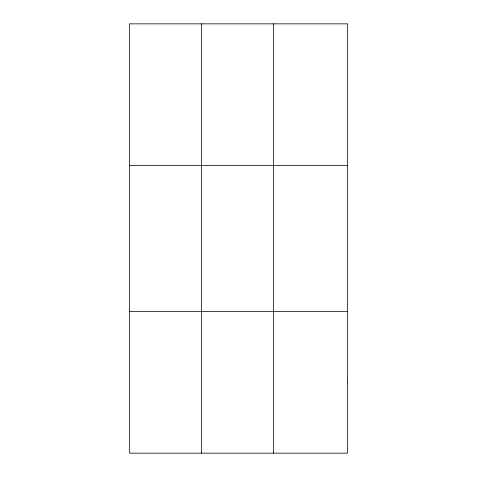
<?xml version="1.0" encoding="UTF-8"?>
<svg xmlns="http://www.w3.org/2000/svg" width="477" height="477" viewBox="0 0 477 477"><rect width="100%" height="100%" fill="white"/><g stroke="black" fill="none" stroke-linecap="round" stroke-linejoin="round"><path stroke-width="0.72" d="M201.431 23.85L201.431 453.15M273.387 23.85L273.387 453.15M129.47 165.519L347.53 165.519M129.47 311.481L347.53 311.481M347.53 382.315L347.53 453.15L129.47 453.15L129.47 23.85L347.53 23.85L347.53 382.315"/></g></svg>
